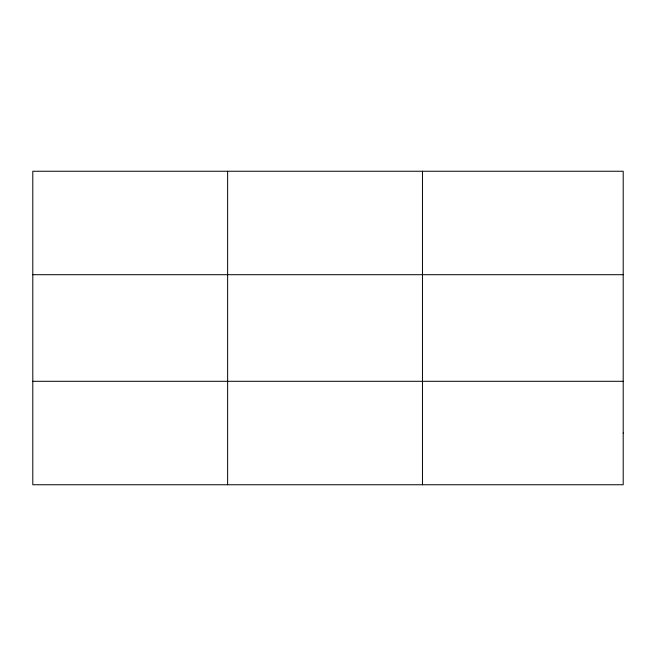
<?xml version="1.0" encoding="UTF-8"?>
<svg xmlns="http://www.w3.org/2000/svg" width="656" height="656" viewBox="0 0 656 656"><rect width="100%" height="100%" fill="white"/><g stroke="black" fill="none" stroke-linecap="round" stroke-linejoin="round"><path stroke-width="0.98" d="M227.632 484.751L227.632 171.249M422.464 484.751L422.464 171.249M32.8 274.708L623.2 274.708M32.8 381.292L623.2 381.292M623.2 433.026L623.2 484.751L32.8 484.751L32.8 171.249L623.2 171.249L623.2 433.026"/></g></svg>
